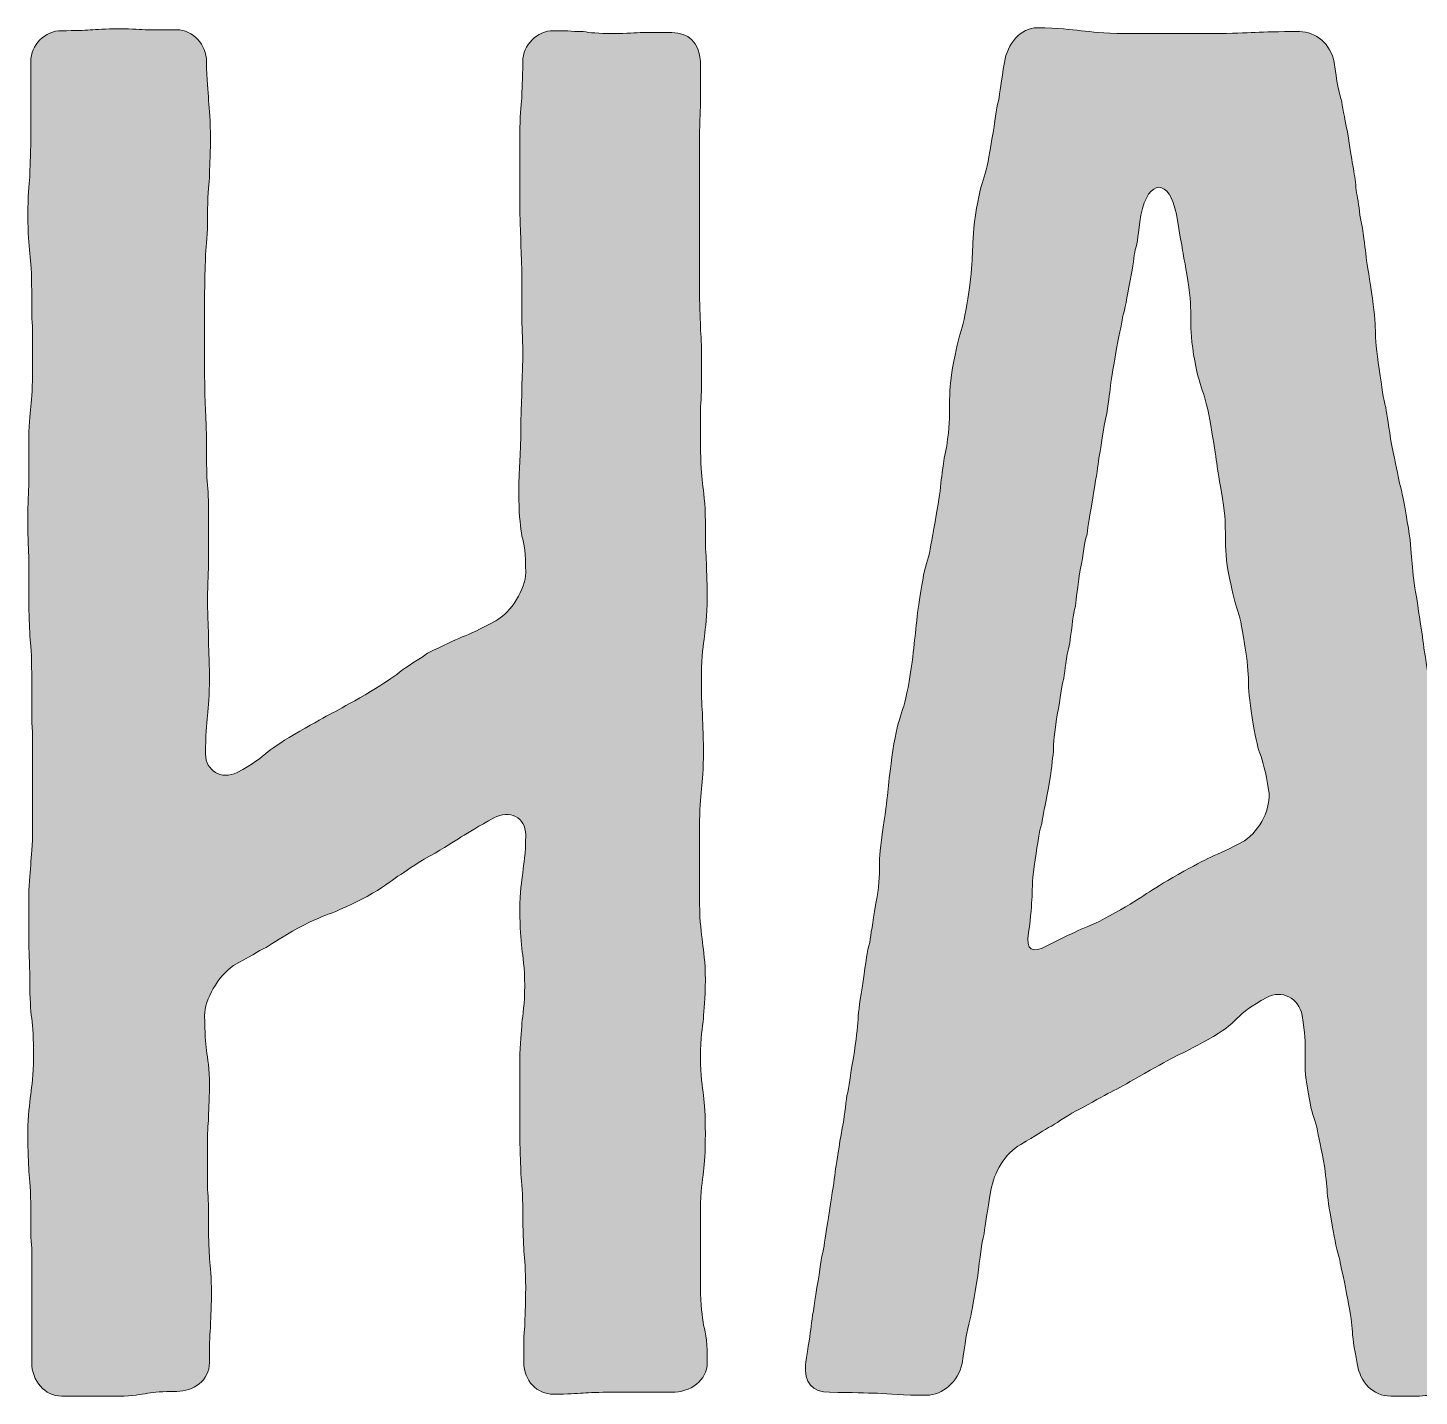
# Model space of a CAD drawing. Header units: inches. Extents: x 148 to 931, y -927 to -153.
# Drawn here: x 155.6 to 329.4, y -734 to -563.1 of the extents above; entities that cross this region are included whole.
import ezdxf

# ---------------------------------------------------------------- set-up
doc = ezdxf.new("R2010")
doc.units = ezdxf.units.IN
doc.header["$MEASUREMENT"] = 0
doc.layers.add('Layer 1', color=7, linetype='Continuous')

# ---------------------------------------------------------------- blocks, each defined once
blk = doc.blocks.new('block 3')
at = {"layer": 'Layer 1', "true_color": 0xffffff}
h = blk.add_hatch(color=7, dxfattribs=at)
h.dxf.hatch_style = 2
edge = h.paths.add_edge_path()
edge.add_spline(control_points=[(236.02, -733.49), (236.02, -733.49), (232.42, -733.49), (232.42, -733.49), (232.42, -733.49), (228.7, -733.49), (228.7, -733.49), (226.78, -733.49), (225.82, -733.49), (224.98, -733.61), (224.02, -733.61), (223.18, -733.73), (221.26, -733.73), (219.22, -733.73), (217.54, -732.05), (217.54, -729.77), (217.54, -727.49), (217.54, -726.29), (217.66, -725.21), (217.66, -724.13), (217.78, -722.81), (217.78, -720.41), (217.78, -718.13), (217.66, -716.93), (217.54, -715.85), (217.54, -714.77), (217.42, -713.45), (217.42, -710.93), (217.42, -708.65), (217.3, -707.33), (217.18, -706.25), (217.18, -705.17), (217.06, -703.85), (217.06, -701.57), (217.06, -701.57), (217.06, -696.76), (217.06, -696.76), (217.06, -696.76), (217.06, -692.08), (217.06, -692.08), (217.06, -689.81), (217.3, -688.48), (217.3, -687.4), (217.42, -686.32), (217.66, -685), (217.66, -682.72), (217.66, -680.32), (217.42, -679.12), (217.3, -678.04), (217.18, -676.72), (217.06, -675.64), (217.06, -673.24), (217.06, -670.96), (217.3, -669.64), (217.42, -668.56), (217.54, -667.48), (217.78, -666.28), (217.78, -663.88), (217.78, -661.6), (215.74, -660.76), (213.82, -661.72), (211.9, -662.8), (210.7, -663.52), (209.74, -664.12), (208.78, -664.72), (207.7, -665.44), (205.78, -666.52), (203.86, -667.6), (202.77, -668.44), (201.81, -669.04), (200.98, -669.64), (199.89, -670.48), (197.97, -671.56), (195.93, -672.64), (194.73, -673.12), (193.65, -673.6), (192.57, -673.96), (191.37, -674.44), (189.33, -675.52), (187.41, -676.6), (186.33, -677.32), (185.37, -677.92), (184.41, -678.4), (183.21, -679.12), (181.29, -680.2), (179.37, -681.52), (177.69, -684.4), (177.69, -686.44), (177.69, -688.72), (177.81, -689.81), (177.93, -690.77), (178.05, -691.84), (178.29, -692.92), (178.29, -695.21), (178.29, -697.24), (178.17, -698.45), (178.17, -699.53), (178.05, -700.49), (178.05, -701.57), (178.05, -703.85), (178.05, -703.85), (178.05, -708.17), (178.05, -708.17), (178.17, -709.25), (178.17, -710.45), (178.17, -712.49), (178.17, -714.77), (178.29, -715.85), (178.29, -716.81), (178.41, -717.89), (178.53, -719.09), (178.53, -721.13), (178.53, -723.41), (178.41, -724.49), (178.41, -725.45), (178.29, -726.53), (178.29, -727.73), (178.29, -729.77), (178.29, -732.05), (176.25, -733.37), (174.21, -733.37), (172.29, -733.37), (171.45, -733.49), (170.61, -733.61), (169.65, -733.73), (168.81, -733.97), (167.01, -733.97), (167.01, -733.97), (163.41, -733.97), (163.41, -733.97), (163.41, -733.97), (159.81, -733.97), (159.81, -733.97), (157.77, -733.97), (156.09, -732.05), (156.09, -729.77), (156.09, -729.77), (156.09, -725.09), (156.09, -725.09), (156.09, -725.09), (156.09, -720.29), (156.09, -720.29), (156.09, -720.29), (156.09, -715.49), (156.09, -715.49), (155.97, -714.41), (155.97, -713.09), (155.97, -710.69), (155.97, -708.29), (155.85, -706.97), (155.73, -705.89), (155.73, -704.81), (155.61, -703.49), (155.61, -701.09), (155.61, -698.68), (155.85, -697.61), (155.97, -696.28), (156.09, -695.21), (156.33, -694), (156.33, -691.6), (156.33, -689.2), (156.21, -687.88), (156.09, -686.8), (155.97, -685.72), (155.85, -684.4), (155.85, -682), (155.85, -679.6), (155.73, -678.28), (155.73, -677.2), (155.73, -677.2), (155.73, -672.4), (155.73, -672.4), (155.73, -670), (155.85, -668.92), (155.97, -667.6), (155.97, -666.52), (156.21, -665.32), (156.21, -662.92), (156.21, -662.92), (156.21, -658.12), (156.21, -658.12), (156.21, -658.12), (156.21, -653.32), (156.21, -653.32), (156.21, -650.92), (156.09, -649.6), (156.09, -648.52), (156.09, -648.52), (156.09, -643.72), (156.09, -643.72), (156.09, -641.31), (155.97, -640.11), (155.85, -639.04), (155.85, -637.71), (155.73, -636.64), (155.73, -634.23), (155.73, -634.23), (155.73, -629.43), (155.73, -629.43), (155.73, -628.35), (155.61, -627.03), (155.61, -624.63), (155.61, -622.23), (155.73, -621.15), (155.73, -619.83), (155.73, -619.83), (155.73, -615.15), (155.73, -615.15), (155.73, -612.75), (155.85, -611.43), (155.97, -610.35), (156.09, -609.27), (156.21, -607.95), (156.21, -605.55), (156.21, -605.55), (156.21, -600.75), (156.21, -600.75), (156.09, -599.67), (156.09, -598.35), (156.09, -595.95), (156.09, -593.55), (155.97, -592.35), (155.85, -591.27), (155.73, -589.95), (155.61, -588.87), (155.61, -586.46), (155.61, -584.06), (155.73, -582.74), (155.85, -581.66), (155.85, -580.58), (155.97, -579.26), (155.97, -576.86), (155.97, -576.86), (155.97, -572.06), (155.97, -572.06), (155.97, -572.06), (155.97, -567.26), (155.97, -567.26), (155.97, -565.22), (157.77, -563.42), (159.81, -563.42), (161.61, -563.42), (162.57, -563.42), (163.41, -563.3), (164.25, -563.3), (165.21, -563.18), (167.01, -563.18), (168.81, -563.18), (169.65, -563.3), (170.61, -563.3), (170.61, -563.3), (174.21, -563.3), (174.21, -563.3), (176.25, -563.3), (177.93, -565.22), (177.93, -567.26), (177.93, -569.66), (178.17, -570.86), (178.17, -572.18), (178.29, -573.26), (178.41, -574.59), (178.41, -576.98), (178.41, -579.39), (178.29, -580.47), (178.29, -581.78), (178.17, -582.87), (178.05, -584.19), (178.05, -586.58), (178.05, -588.99), (177.93, -590.07), (177.81, -591.38), (177.81, -592.47), (177.69, -593.79), (177.69, -596.19), (177.69, -596.19), (177.69, -600.99), (177.69, -600.99), (177.69, -600.99), (177.69, -605.79), (177.69, -605.79), (177.69, -608.19), (177.69, -609.27), (177.81, -610.59), (177.81, -611.67), (177.93, -612.99), (177.93, -615.39), (177.93, -617.79), (177.93, -618.87), (178.05, -620.19), (178.17, -621.27), (178.17, -622.59), (178.17, -624.99), (178.17, -624.99), (178.17, -629.79), (178.17, -629.79), (178.17, -630.87), (178.05, -632.2), (178.05, -634.59), (178.05, -637), (178.17, -638.08), (178.17, -639.39), (178.17, -640.48), (178.29, -641.8), (178.29, -644.19), (178.29, -646.6), (178.17, -647.68), (178.05, -648.99), (177.93, -650.08), (177.81, -651.4), (177.81, -653.8), (177.81, -655.84), (179.73, -657.04), (181.77, -656.08), (183.69, -655), (184.77, -654.28), (185.61, -653.44), (186.57, -652.84), (187.53, -652), (189.57, -650.92), (191.49, -649.84), (192.69, -649.12), (193.65, -648.64), (194.61, -648.16), (195.82, -647.44), (197.74, -646.36), (199.66, -645.28), (200.74, -644.44), (201.7, -643.84), (202.54, -643), (203.62, -642.52), (205.54, -641.19), (207.58, -640.11), (208.78, -639.63), (209.86, -639.15), (210.82, -638.79), (212.02, -638.19), (214.06, -637.12), (215.98, -636.04), (217.78, -633.16), (217.78, -631.11), (217.78, -628.71), (217.66, -627.51), (217.3, -626.55), (217.18, -625.47), (216.94, -624.27), (216.94, -621.99), (216.94, -619.59), (216.94, -618.39), (217.06, -617.43), (217.06, -616.35), (217.18, -615.15), (217.18, -612.87), (217.18, -610.47), (217.3, -609.39), (217.3, -608.31), (217.3, -607.23), (217.42, -606.03), (217.42, -603.75), (217.42, -601.47), (217.3, -600.27), (217.3, -599.19), (217.3, -599.19), (217.3, -594.63), (217.3, -594.63), (217.3, -592.35), (217.18, -591.15), (217.18, -590.07), (217.18, -588.99), (217.06, -587.79), (217.06, -585.5), (217.06, -585.5), (217.06, -580.95), (217.06, -580.95), (217.06, -580.95), (217.06, -576.38), (217.06, -576.38), (217.06, -574.1), (217.18, -572.9), (217.3, -571.82), (217.3, -570.86), (217.42, -569.66), (217.42, -567.26), (217.42, -565.22), (219.22, -563.42), (221.26, -563.42), (223.18, -563.42), (224.02, -563.54), (224.98, -563.54), (225.82, -563.66), (226.78, -563.78), (228.7, -563.78), (230.5, -563.78), (231.46, -563.66), (232.42, -563.66), (232.42, -563.66), (236.02, -563.66), (236.02, -563.66), (238.18, -563.66), (239.38, -564.86), (239.62, -567.26), (239.62, -567.26), (239.62, -572.06), (239.62, -572.06), (239.62, -573.14), (239.5, -574.46), (239.5, -576.86), (239.5, -576.86), (239.5, -581.66), (239.5, -581.66), (239.5, -581.66), (239.5, -586.46), (239.5, -586.46), (239.5, -586.46), (239.5, -591.27), (239.5, -591.27), (239.5, -591.27), (239.5, -596.07), (239.5, -596.07), (239.5, -598.47), (239.62, -599.55), (239.62, -600.87), (239.74, -601.95), (239.74, -603.15), (239.74, -605.55), (239.74, -607.95), (239.74, -609.27), (239.62, -610.35), (239.62, -610.35), (239.62, -615.15), (239.62, -615.15), (239.62, -617.55), (239.74, -618.87), (239.86, -619.95), (239.98, -621.03), (240.22, -622.35), (240.22, -624.75), (240.22, -627.15), (240.22, -628.35), (240.34, -629.43), (240.34, -630.75), (240.46, -631.83), (240.46, -634.23), (240.46, -636.64), (240.22, -637.96), (240.1, -639.04), (239.98, -640.11), (239.74, -641.44), (239.74, -643.84), (239.74, -646.24), (239.74, -647.56), (239.86, -648.64), (239.86, -649.72), (239.98, -651.04), (239.98, -653.44), (239.98, -655.72), (239.86, -657.04), (239.74, -658.12), (239.62, -659.44), (239.5, -660.52), (239.5, -662.92), (239.5, -662.92), (239.5, -667.72), (239.5, -667.72), (239.5, -667.72), (239.5, -672.52), (239.5, -672.52), (239.5, -674.92), (239.74, -676), (239.86, -677.32), (239.98, -678.4), (240.22, -679.6), (240.22, -682), (240.22, -684.4), (239.98, -685.72), (239.98, -686.8), (239.86, -687.88), (239.62, -689.2), (239.62, -691.6), (239.62, -694), (239.86, -695.32), (239.98, -696.4), (240.1, -697.49), (240.22, -698.8), (240.22, -701.2), (240.22, -703.61), (240.1, -704.81), (239.98, -705.89), (239.86, -707.21), (239.62, -708.29), (239.62, -710.69), (239.62, -710.69), (239.62, -715.49), (239.62, -715.49), (239.62, -715.49), (239.62, -720.29), (239.62, -720.29), (239.62, -722.69), (239.86, -724.01), (239.98, -725.09), (240.34, -726.17), (240.46, -727.49), (240.46, -729.77), (240.46, -732.05), (238.3, -733.49), (236.02, -733.49)], knot_values=[0, 0, 0, 0, 1, 1, 1, 2, 2, 2, 3, 3, 3, 4, 4, 4, 5, 5, 5, 6, 6, 6, 7, 7, 7, 8, 8, 8, 9, 9, 9, 10, 10, 10, 11, 11, 11, 12, 12, 12, 13, 13, 13, 14, 14, 14, 15, 15, 15, 16, 16, 16, 17, 17, 17, 18, 18, 18, 19, 19, 19, 20, 20, 20, 21, 21, 21, 22, 22, 22, 23, 23, 23, 24, 24, 24, 25, 25, 25, 26, 26, 26, 27, 27, 27, 28, 28, 28, 29, 29, 29, 30, 30, 30, 31, 31, 31, 32, 32, 32, 33, 33, 33, 34, 34, 34, 35, 35, 35, 36, 36, 36, 37, 37, 37, 38, 38, 38, 39, 39, 39, 40, 40, 40, 41, 41, 41, 42, 42, 42, 43, 43, 43, 44, 44, 44, 45, 45, 45, 46, 46, 46, 47, 47, 47, 48, 48, 48, 49, 49, 49, 50, 50, 50, 51, 51, 51, 52, 52, 52, 53, 53, 53, 54, 54, 54, 55, 55, 55, 56, 56, 56, 57, 57, 57, 58, 58, 58, 59, 59, 59, 60, 60, 60, 61, 61, 61, 62, 62, 62, 63, 63, 63, 64, 64, 64, 65, 65, 65, 66, 66, 66, 67, 67, 67, 68, 68, 68, 69, 69, 69, 70, 70, 70, 71, 71, 71, 72, 72, 72, 73, 73, 73, 74, 74, 74, 75, 75, 75, 76, 76, 76, 77, 77, 77, 78, 78, 78, 79, 79, 79, 80, 80, 80, 81, 81, 81, 82, 82, 82, 83, 83, 83, 84, 84, 84, 85, 85, 85, 86, 86, 86, 87, 87, 87, 88, 88, 88, 89, 89, 89, 90, 90, 90, 91, 91, 91, 92, 92, 92, 93, 93, 93, 94, 94, 94, 95, 95, 95, 96, 96, 96, 97, 97, 97, 98, 98, 98, 99, 99, 99, 100, 100, 100, 101, 101, 101, 102, 102, 102, 103, 103, 103, 104, 104, 104, 105, 105, 105, 106, 106, 106, 107, 107, 107, 108, 108, 108, 109, 109, 109, 110, 110, 110, 111, 111, 111, 112, 112, 112, 113, 113, 113, 114, 114, 114, 115, 115, 115, 116, 116, 116, 117, 117, 117, 118, 118, 118, 119, 119, 119, 120, 120, 120, 121, 121, 121, 122, 122, 122, 123, 123, 123, 124, 124, 124, 125, 125, 125, 126, 126, 126, 127, 127, 127, 128, 128, 128, 129, 129, 129, 130, 130, 130, 131, 131, 131, 132, 132, 132, 133, 133, 133, 134, 134, 134, 135, 135, 135, 136, 136, 136, 137, 137, 137, 138, 138, 138, 139, 139, 139, 140, 140, 140, 141, 141, 141, 142, 142, 142, 143, 143, 143, 144, 144, 144, 145, 145, 145, 146, 146, 146, 147, 147, 147, 148, 148, 148, 149, 149, 149, 150, 150, 150, 151, 151, 151, 152, 152, 152, 153, 153, 153, 154, 154, 154, 155, 155, 155, 156, 156, 156, 157, 157, 157, 158, 158, 158, 159, 159, 159, 160, 160, 160, 161, 161, 161, 162, 162, 162, 163, 163, 163, 164, 164, 164, 165, 165, 165, 166, 166, 166, 167, 167, 167, 168, 168, 168, 168], degree=3, periodic=1)
h = blk.add_hatch(color=7, dxfattribs=at)
h.dxf.hatch_style = 2
edge = h.paths.add_edge_path()
edge.add_spline(control_points=[(256.43, -706.01), (256.56, -704.93), (256.8, -703.61), (257.16, -701.33), (257.64, -698.92), (257.76, -697.72), (257.87, -696.4), (258.24, -695.32), (258.24, -694), (258.72, -691.73), (259.08, -689.32), (259.2, -688), (259.31, -686.92), (259.31, -685.84), (259.56, -684.52), (259.92, -682.12), (260.27, -679.72), (260.4, -678.4), (260.76, -677.32), (260.88, -676.24), (261.12, -674.92), (261.48, -672.64), (261.96, -670.24), (261.96, -669.04), (261.96, -667.72), (261.96, -666.64), (262.08, -665.32), (262.44, -662.92), (262.8, -660.52), (262.92, -659.2), (263.04, -658.12), (263.16, -657.04), (263.28, -655.72), (263.64, -653.32), (264, -650.92), (264.36, -649.72), (264.72, -648.64), (265.08, -647.56), (265.44, -646.24), (265.8, -643.84), (266.16, -641.56), (266.28, -640.35), (266.4, -639.04), (266.52, -637.96), (266.64, -636.64), (267, -634.23), (267.36, -631.95), (267.6, -630.63), (267.96, -629.55), (268.32, -628.47), (268.44, -627.15), (268.92, -624.75), (269.28, -622.47), (269.52, -621.27), (269.64, -619.95), (269.76, -618.87), (269.88, -617.55), (270.36, -615.27), (270.72, -612.87), (270.72, -611.67), (270.72, -610.35), (270.72, -609.27), (270.72, -607.95), (271.08, -605.55), (271.56, -603.15), (271.8, -601.95), (272.16, -600.87), (272.52, -599.79), (272.76, -598.47), (273.12, -596.07), (273.48, -593.67), (273.48, -592.35), (273.6, -591.27), (273.6, -590.19), (273.6, -588.75), (273.96, -586.46), (274.32, -584.06), (274.68, -582.74), (275.04, -581.66), (275.4, -580.58), (275.64, -579.26), (276, -576.98), (276.48, -574.59), (276.48, -573.26), (276.84, -572.18), (276.96, -571.1), (277.2, -569.78), (277.56, -567.38), (277.92, -565.1), (279.6, -563.06), (281.64, -563.06), (284.4, -563.06), (285.84, -563.3), (287.16, -563.42), (288.48, -563.54), (289.8, -563.78), (292.56, -563.78), (292.56, -563.78), (297.96, -563.78), (297.96, -563.78), (297.96, -563.78), (303.48, -563.78), (303.48, -563.78), (306.24, -563.78), (307.56, -563.66), (308.88, -563.66), (310.2, -563.54), (311.64, -563.54), (314.41, -563.54), (316.44, -563.54), (318.36, -565.1), (318.73, -567.38), (319.09, -569.78), (319.33, -571.22), (319.69, -572.3), (319.81, -573.38), (320.17, -574.59), (320.53, -576.86), (321.01, -580.22), (321.37, -581.43), (321.49, -583.35), (321.61, -584.19), (321.85, -585.15), (321.97, -586.46), (322.45, -588.87), (322.57, -590.19), (322.69, -591.27), (322.81, -592.35), (323.05, -593.67), (323.41, -596.07), (323.77, -598.35), (323.89, -599.79), (323.89, -600.87), (323.89, -601.95), (324.01, -603.39), (324.37, -605.67), (324.73, -608.07), (324.85, -609.39), (325.21, -610.47), (325.33, -611.55), (325.57, -612.87), (325.93, -615.27), (326.41, -617.55), (326.77, -618.87), (326.89, -619.95), (327.25, -621.03), (327.49, -622.35), (327.85, -624.75), (328.33, -627.03), (328.33, -628.47), (328.45, -629.55), (328.57, -630.63), (328.57, -631.95), (329.05, -634.35), (329.41, -636.75), (329.65, -638.08), (329.77, -639.15), (329.89, -640.23), (330.13, -641.56), (330.49, -643.96), (330.85, -646.24), (331.09, -647.56), (331.21, -648.64), (331.33, -649.72), (331.57, -651.16), (331.93, -653.44), (332.29, -655.84), (332.41, -657.16), (332.77, -658.24), (332.89, -659.32), (333.25, -660.64), (333.61, -663.04), (333.97, -665.32), (334.21, -666.52), (334.33, -667.84), (334.45, -668.92), (334.57, -670.24), (335.05, -672.52), (335.41, -674.92), (335.53, -676.24), (335.65, -677.32), (335.77, -678.64), (335.89, -679.84), (336.25, -682.12), (336.61, -684.52), (336.85, -685.84), (337.21, -686.92), (337.57, -688), (337.81, -689.32), (338.17, -691.6), (338.53, -694), (338.65, -695.32), (338.65, -696.4), (338.77, -697.72), (338.89, -698.92), (339.25, -701.33), (339.61, -703.61), (339.73, -704.81), (339.73, -706.13), (339.85, -707.21), (339.97, -708.53), (340.33, -710.93), (340.69, -713.21), (340.93, -714.53), (341.05, -715.61), (341.17, -716.69), (341.41, -718.13), (341.77, -720.41), (342.13, -722.81), (342.49, -724.13), (342.61, -725.21), (342.73, -726.29), (343.09, -727.61), (343.45, -730.01), (343.81, -732.29), (342.61, -733.97), (340.33, -733.97), (338.53, -733.97), (337.57, -733.85), (336.73, -733.85), (336.73, -733.85), (333.01, -733.85), (333.01, -733.85), (331.21, -733.85), (330.37, -733.85), (329.41, -733.97), (329.41, -733.97), (325.81, -733.97), (325.81, -733.97), (323.53, -733.97), (321.97, -732.17), (321.61, -729.89), (321.25, -727.85), (321.01, -726.53), (321.01, -725.57), (320.89, -724.49), (320.77, -723.41), (320.29, -721.13), (319.93, -719.09), (319.57, -717.89), (319.45, -716.93), (319.09, -715.85), (318.84, -714.65), (318.49, -712.61), (318.13, -710.33), (317.88, -709.25), (317.88, -708.17), (317.77, -707.21), (317.65, -705.89), (317.29, -703.85), (316.81, -701.8), (316.69, -700.61), (316.33, -699.53), (315.96, -698.57), (315.73, -697.49), (315.37, -695.21), (315, -693.16), (315.13, -691.96), (315.13, -690.88), (315.13, -689.81), (315.13, -688.72), (314.77, -686.44), (314.29, -684.16), (312.24, -683.2), (310.32, -684.16), (308.4, -685.24), (307.44, -685.96), (306.6, -686.8), (305.76, -687.64), (304.92, -688.36), (303, -689.44), (301.08, -690.52), (300, -691), (299.04, -691.48), (298.08, -691.96), (297, -692.56), (295.08, -693.65), (293.16, -694.73), (292.2, -695.32), (291.24, -695.8), (290.28, -696.28), (289.2, -696.88), (287.28, -697.96), (285.36, -698.92), (284.4, -699.65), (283.44, -700.24), (282.48, -700.72), (281.52, -701.45), (279.6, -702.53), (277.68, -703.61), (276.24, -706.01), (275.88, -708.29), (275.4, -711.05), (275.16, -712.37), (275.04, -713.69), (274.68, -715.01), (274.56, -716.45), (274.2, -719.21), (273.72, -721.73), (273.6, -723.17), (273.24, -724.49), (272.88, -725.81), (272.64, -727.37), (272.28, -729.89), (271.8, -732.17), (269.88, -733.85), (267.84, -733.85), (264.84, -733.85), (263.16, -733.73), (261.72, -733.61), (260.27, -733.61), (258.72, -733.49), (255.72, -733.49), (253.55, -733.49), (252.59, -732.29), (252.71, -730.01), (253.07, -727.61), (253.32, -726.29), (253.43, -725.21), (253.55, -724.13), (253.8, -722.81), (254.15, -720.41), (254.63, -718.01), (254.63, -716.69), (254.99, -715.61), (255.11, -714.53), (255.35, -713.21), (255.72, -710.81), (256.07, -708.41), (256.32, -707.09), (256.43, -706.01)], knot_values=[0, 0, 0, 0, 1, 1, 1, 2, 2, 2, 3, 3, 3, 4, 4, 4, 5, 5, 5, 6, 6, 6, 7, 7, 7, 8, 8, 8, 9, 9, 9, 10, 10, 10, 11, 11, 11, 12, 12, 12, 13, 13, 13, 14, 14, 14, 15, 15, 15, 16, 16, 16, 17, 17, 17, 18, 18, 18, 19, 19, 19, 20, 20, 20, 21, 21, 21, 22, 22, 22, 23, 23, 23, 24, 24, 24, 25, 25, 25, 26, 26, 26, 27, 27, 27, 28, 28, 28, 29, 29, 29, 30, 30, 30, 31, 31, 31, 32, 32, 32, 33, 33, 33, 34, 34, 34, 35, 35, 35, 36, 36, 36, 37, 37, 37, 38, 38, 38, 39, 39, 39, 40, 40, 40, 41, 41, 41, 42, 42, 42, 43, 43, 43, 44, 44, 44, 45, 45, 45, 46, 46, 46, 47, 47, 47, 48, 48, 48, 49, 49, 49, 50, 50, 50, 51, 51, 51, 52, 52, 52, 53, 53, 53, 54, 54, 54, 55, 55, 55, 56, 56, 56, 57, 57, 57, 58, 58, 58, 59, 59, 59, 60, 60, 60, 61, 61, 61, 62, 62, 62, 63, 63, 63, 64, 64, 64, 65, 65, 65, 66, 66, 66, 67, 67, 67, 68, 68, 68, 69, 69, 69, 70, 70, 70, 71, 71, 71, 72, 72, 72, 73, 73, 73, 74, 74, 74, 75, 75, 75, 76, 76, 76, 77, 77, 77, 78, 78, 78, 79, 79, 79, 80, 80, 80, 81, 81, 81, 82, 82, 82, 83, 83, 83, 84, 84, 84, 85, 85, 85, 86, 86, 86, 87, 87, 87, 88, 88, 88, 89, 89, 89, 90, 90, 90, 91, 91, 91, 92, 92, 92, 93, 93, 93, 94, 94, 94, 95, 95, 95, 96, 96, 96, 97, 97, 97, 98, 98, 98, 99, 99, 99, 100, 100, 100, 101, 101, 101, 102, 102, 102, 103, 103, 103, 104, 104, 104, 105, 105, 105, 106, 106, 106, 107, 107, 107, 108, 108, 108, 109, 109, 109, 110, 110, 110, 110], degree=3, periodic=1)
edge = h.paths.add_edge_path()
edge.add_spline(control_points=[(282.96, -677.68), (285, -676.6), (286.2, -676.12), (287.16, -675.64), (288.24, -675.28), (289.44, -674.68), (291.36, -673.6), (293.4, -672.52), (294.36, -671.8), (295.32, -671.2), (296.28, -670.6), (297.36, -669.88), (299.28, -668.8), (301.2, -667.72), (302.4, -667.12), (303.36, -666.64), (304.44, -666.16), (305.52, -665.68), (307.56, -664.6), (309.48, -663.28), (310.93, -660.52), (310.56, -658.24), (310.2, -655.96), (309.84, -654.76), (309.48, -653.68), (309.12, -652.72), (308.88, -651.52), (308.52, -649.24), (308.16, -646.96), (308.04, -645.64), (308.04, -644.68), (308.04, -643.59), (307.92, -642.27), (307.56, -640), (307.2, -637.71), (306.96, -636.51), (306.6, -635.55), (306.24, -634.47), (306, -633.27), (305.52, -630.99), (305.16, -628.95), (305.16, -627.51), (305.16, -626.43), (305.16, -625.35), (305.16, -624.15), (304.8, -621.87), (304.44, -619.59), (304.2, -618.39), (304.08, -617.43), (303.96, -616.35), (303.72, -615.03), (303.36, -612.75), (303, -610.71), (302.64, -609.39), (302.28, -608.31), (301.92, -607.23), (301.56, -606.15), (301.2, -603.87), (300.84, -601.59), (300.84, -600.27), (300.84, -599.31), (300.84, -598.23), (300.84, -596.91), (300.48, -594.63), (300.12, -592.35), (299.88, -591.38), (299.76, -590.55), (299.64, -589.59), (299.4, -588.63), (299.04, -586.35), (298.2, -581.91), (295.56, -581.78), (294.6, -586.46), (294.24, -588.87), (294.24, -589.83), (293.88, -590.79), (293.76, -591.63), (293.64, -592.71), (293.28, -594.63), (292.8, -596.91), (292.68, -598.11), (292.32, -599.19), (292.2, -600.27), (291.84, -601.59), (291.48, -603.63), (291.12, -605.91), (290.88, -607.11), (290.76, -608.19), (290.64, -609.27), (290.52, -610.47), (290.04, -612.75), (289.68, -615.03), (289.44, -616.23), (289.32, -617.19), (289.2, -618.27), (288.96, -619.47), (288.6, -621.75), (288.24, -624.03), (288, -625.23), (287.88, -626.31), (287.52, -627.27), (287.52, -628.71), (287.04, -630.75), (286.68, -633.03), (286.56, -634.23), (286.44, -635.31), (286.08, -636.39), (286.08, -637.6), (285.72, -639.88), (285.24, -641.92), (285.12, -643.23), (285, -644.32), (284.64, -645.4), (284.64, -646.6), (284.16, -648.88), (283.8, -651.16), (283.68, -652.36), (283.68, -653.44), (283.56, -654.52), (283.44, -655.72), (283.08, -658), (282.6, -660.28), (282.36, -661.48), (282.24, -662.44), (281.88, -663.52), (281.76, -664.72), (281.4, -667), (281.04, -669.28), (281.04, -670.48), (281.04, -671.56), (280.92, -672.64), (280.92, -673.84), (280.56, -676.12), (280.2, -678.28), (281.04, -678.76), (282.96, -677.68)], knot_values=[0, 0, 0, 0, 1, 1, 1, 2, 2, 2, 3, 3, 3, 4, 4, 4, 5, 5, 5, 6, 6, 6, 7, 7, 7, 8, 8, 8, 9, 9, 9, 10, 10, 10, 11, 11, 11, 12, 12, 12, 13, 13, 13, 14, 14, 14, 15, 15, 15, 16, 16, 16, 17, 17, 17, 18, 18, 18, 19, 19, 19, 20, 20, 20, 21, 21, 21, 22, 22, 22, 23, 23, 23, 24, 24, 24, 25, 25, 25, 26, 26, 26, 27, 27, 27, 28, 28, 28, 29, 29, 29, 30, 30, 30, 31, 31, 31, 32, 32, 32, 33, 33, 33, 34, 34, 34, 35, 35, 35, 36, 36, 36, 37, 37, 37, 38, 38, 38, 39, 39, 39, 40, 40, 40, 41, 41, 41, 42, 42, 42, 43, 43, 43, 44, 44, 44, 45, 45, 45, 45], degree=3, periodic=1)
at = {"layer": 'Layer 1', "lineweight": 0}
for points, knots in [([(236.02, -733.49), (236.02, -733.49), (232.42, -733.49), (232.42, -733.49), (232.42, -733.49), (228.7, -733.49), (228.7, -733.49), (226.78, -733.49), (225.82, -733.49), (224.98, -733.61), (224.02, -733.61), (223.18, -733.73), (221.26, -733.73), (219.22, -733.73), (217.54, -732.05), (217.54, -729.77), (217.54, -727.49), (217.54, -726.29), (217.66, -725.21), (217.66, -724.13), (217.78, -722.81), (217.78, -720.41), (217.78, -718.13), (217.66, -716.93), (217.54, -715.85), (217.54, -714.77), (217.42, -713.45), (217.42, -710.93), (217.42, -708.65), (217.3, -707.33), (217.18, -706.25), (217.18, -705.17), (217.06, -703.85), (217.06, -701.57), (217.06, -701.57), (217.06, -696.76), (217.06, -696.76), (217.06, -696.76), (217.06, -692.08), (217.06, -692.08), (217.06, -689.81), (217.3, -688.48), (217.3, -687.4), (217.42, -686.32), (217.66, -685), (217.66, -682.72), (217.66, -680.32), (217.42, -679.12), (217.3, -678.04), (217.18, -676.72), (217.06, -675.64), (217.06, -673.24), (217.06, -670.96), (217.3, -669.64), (217.42, -668.56), (217.54, -667.48), (217.78, -666.28), (217.78, -663.88), (217.78, -661.6), (215.74, -660.76), (213.82, -661.72), (211.9, -662.8), (210.7, -663.52), (209.74, -664.12), (208.78, -664.72), (207.7, -665.44), (205.78, -666.52), (203.86, -667.6), (202.77, -668.44), (201.81, -669.04), (200.98, -669.64), (199.89, -670.48), (197.97, -671.56), (195.93, -672.64), (194.73, -673.12), (193.65, -673.6), (192.57, -673.96), (191.37, -674.44), (189.33, -675.52), (187.41, -676.6), (186.33, -677.32), (185.37, -677.92), (184.41, -678.4), (183.21, -679.12), (181.29, -680.2), (179.37, -681.52), (177.69, -684.4), (177.69, -686.44), (177.69, -688.72), (177.81, -689.81), (177.93, -690.77), (178.05, -691.84), (178.29, -692.92), (178.29, -695.21), (178.29, -697.24), (178.17, -698.45), (178.17, -699.53), (178.05, -700.49), (178.05, -701.57), (178.05, -703.85), (178.05, -703.85), (178.05, -708.17), (178.05, -708.17), (178.17, -709.25), (178.17, -710.45), (178.17, -712.49), (178.17, -714.77), (178.29, -715.85), (178.29, -716.81), (178.41, -717.89), (178.53, -719.09), (178.53, -721.13), (178.53, -723.41), (178.41, -724.49), (178.41, -725.45), (178.29, -726.53), (178.29, -727.73), (178.29, -729.77), (178.29, -732.05), (176.25, -733.37), (174.21, -733.37), (172.29, -733.37), (171.45, -733.49), (170.61, -733.61), (169.65, -733.73), (168.81, -733.97), (167.01, -733.97), (167.01, -733.97), (163.41, -733.97), (163.41, -733.97), (163.41, -733.97), (159.81, -733.97), (159.81, -733.97), (157.77, -733.97), (156.09, -732.05), (156.09, -729.77), (156.09, -729.77), (156.09, -725.09), (156.09, -725.09), (156.09, -725.09), (156.09, -720.29), (156.09, -720.29), (156.09, -720.29), (156.09, -715.49), (156.09, -715.49), (155.97, -714.41), (155.97, -713.09), (155.97, -710.69), (155.97, -708.29), (155.85, -706.97), (155.73, -705.89), (155.73, -704.81), (155.61, -703.49), (155.61, -701.09), (155.61, -698.68), (155.85, -697.61), (155.97, -696.28), (156.09, -695.21), (156.33, -694), (156.33, -691.6), (156.33, -689.2), (156.21, -687.88), (156.09, -686.8), (155.97, -685.72), (155.85, -684.4), (155.85, -682), (155.85, -679.6), (155.73, -678.28), (155.73, -677.2), (155.73, -677.2), (155.73, -672.4), (155.73, -672.4), (155.73, -670), (155.85, -668.92), (155.97, -667.6), (155.97, -666.52), (156.21, -665.32), (156.21, -662.92), (156.21, -662.92), (156.21, -658.12), (156.21, -658.12), (156.21, -658.12), (156.21, -653.32), (156.21, -653.32), (156.21, -650.92), (156.09, -649.6), (156.09, -648.52), (156.09, -648.52), (156.09, -643.72), (156.09, -643.72), (156.09, -641.31), (155.97, -640.11), (155.85, -639.04), (155.85, -637.71), (155.73, -636.64), (155.73, -634.23), (155.73, -634.23), (155.73, -629.43), (155.73, -629.43), (155.73, -628.35), (155.61, -627.03), (155.61, -624.63), (155.61, -622.23), (155.73, -621.15), (155.73, -619.83), (155.73, -619.83), (155.73, -615.15), (155.73, -615.15), (155.73, -612.75), (155.85, -611.43), (155.97, -610.35), (156.09, -609.27), (156.21, -607.95), (156.21, -605.55), (156.21, -605.55), (156.21, -600.75), (156.21, -600.75), (156.09, -599.67), (156.09, -598.35), (156.09, -595.95), (156.09, -593.55), (155.97, -592.35), (155.85, -591.27), (155.73, -589.95), (155.61, -588.87), (155.61, -586.46), (155.61, -584.06), (155.73, -582.74), (155.85, -581.66), (155.85, -580.58), (155.97, -579.26), (155.97, -576.86), (155.97, -576.86), (155.97, -572.06), (155.97, -572.06), (155.97, -572.06), (155.97, -567.26), (155.97, -567.26), (155.97, -565.22), (157.77, -563.42), (159.81, -563.42), (161.61, -563.42), (162.57, -563.42), (163.41, -563.3), (164.25, -563.3), (165.21, -563.18), (167.01, -563.18), (168.81, -563.18), (169.65, -563.3), (170.61, -563.3), (170.61, -563.3), (174.21, -563.3), (174.21, -563.3), (176.25, -563.3), (177.93, -565.22), (177.93, -567.26), (177.93, -569.66), (178.17, -570.86), (178.17, -572.18), (178.29, -573.26), (178.41, -574.59), (178.41, -576.98), (178.41, -579.39), (178.29, -580.47), (178.29, -581.78), (178.17, -582.87), (178.05, -584.19), (178.05, -586.58), (178.05, -588.99), (177.93, -590.07), (177.81, -591.38), (177.81, -592.47), (177.69, -593.79), (177.69, -596.19), (177.69, -596.19), (177.69, -600.99), (177.69, -600.99), (177.69, -600.99), (177.69, -605.79), (177.69, -605.79), (177.69, -608.19), (177.69, -609.27), (177.81, -610.59), (177.81, -611.67), (177.93, -612.99), (177.93, -615.39), (177.93, -617.79), (177.93, -618.87), (178.05, -620.19), (178.17, -621.27), (178.17, -622.59), (178.17, -624.99), (178.17, -624.99), (178.17, -629.79), (178.17, -629.79), (178.17, -630.87), (178.05, -632.2), (178.05, -634.59), (178.05, -637), (178.17, -638.08), (178.17, -639.39), (178.17, -640.48), (178.29, -641.8), (178.29, -644.19), (178.29, -646.6), (178.17, -647.68), (178.05, -648.99), (177.93, -650.08), (177.81, -651.4), (177.81, -653.8), (177.81, -655.84), (179.73, -657.04), (181.77, -656.08), (183.69, -655), (184.77, -654.28), (185.61, -653.44), (186.57, -652.84), (187.53, -652), (189.57, -650.92), (191.49, -649.84), (192.69, -649.12), (193.65, -648.64), (194.61, -648.16), (195.82, -647.44), (197.74, -646.36), (199.66, -645.28), (200.74, -644.44), (201.7, -643.84), (202.54, -643), (203.62, -642.52), (205.54, -641.19), (207.58, -640.11), (208.78, -639.63), (209.86, -639.15), (210.82, -638.79), (212.02, -638.19), (214.06, -637.12), (215.98, -636.04), (217.78, -633.16), (217.78, -631.11), (217.78, -628.71), (217.66, -627.51), (217.3, -626.55), (217.18, -625.47), (216.94, -624.27), (216.94, -621.99), (216.94, -619.59), (216.94, -618.39), (217.06, -617.43), (217.06, -616.35), (217.18, -615.15), (217.18, -612.87), (217.18, -610.47), (217.3, -609.39), (217.3, -608.31), (217.3, -607.23), (217.42, -606.03), (217.42, -603.75), (217.42, -601.47), (217.3, -600.27), (217.3, -599.19), (217.3, -599.19), (217.3, -594.63), (217.3, -594.63), (217.3, -592.35), (217.18, -591.15), (217.18, -590.07), (217.18, -588.99), (217.06, -587.79), (217.06, -585.5), (217.06, -585.5), (217.06, -580.95), (217.06, -580.95), (217.06, -580.95), (217.06, -576.38), (217.06, -576.38), (217.06, -574.1), (217.18, -572.9), (217.3, -571.82), (217.3, -570.86), (217.42, -569.66), (217.42, -567.26), (217.42, -565.22), (219.22, -563.42), (221.26, -563.42), (223.18, -563.42), (224.02, -563.54), (224.98, -563.54), (225.82, -563.66), (226.78, -563.78), (228.7, -563.78), (230.5, -563.78), (231.46, -563.66), (232.42, -563.66), (232.42, -563.66), (236.02, -563.66), (236.02, -563.66), (238.18, -563.66), (239.38, -564.86), (239.62, -567.26), (239.62, -567.26), (239.62, -572.06), (239.62, -572.06), (239.62, -573.14), (239.5, -574.46), (239.5, -576.86), (239.5, -576.86), (239.5, -581.66), (239.5, -581.66), (239.5, -581.66), (239.5, -586.46), (239.5, -586.46), (239.5, -586.46), (239.5, -591.27), (239.5, -591.27), (239.5, -591.27), (239.5, -596.07), (239.5, -596.07), (239.5, -598.47), (239.62, -599.55), (239.62, -600.87), (239.74, -601.95), (239.74, -603.15), (239.74, -605.55), (239.74, -607.95), (239.74, -609.27), (239.62, -610.35), (239.62, -610.35), (239.62, -615.15), (239.62, -615.15), (239.62, -617.55), (239.74, -618.87), (239.86, -619.95), (239.98, -621.03), (240.22, -622.35), (240.22, -624.75), (240.22, -627.15), (240.22, -628.35), (240.34, -629.43), (240.34, -630.75), (240.46, -631.83), (240.46, -634.23), (240.46, -636.64), (240.22, -637.96), (240.1, -639.04), (239.98, -640.11), (239.74, -641.44), (239.74, -643.84), (239.74, -646.24), (239.74, -647.56), (239.86, -648.64), (239.86, -649.72), (239.98, -651.04), (239.98, -653.44), (239.98, -655.72), (239.86, -657.04), (239.74, -658.12), (239.62, -659.44), (239.5, -660.52), (239.5, -662.92), (239.5, -662.92), (239.5, -667.72), (239.5, -667.72), (239.5, -667.72), (239.5, -672.52), (239.5, -672.52), (239.5, -674.92), (239.74, -676), (239.86, -677.32), (239.98, -678.4), (240.22, -679.6), (240.22, -682), (240.22, -684.4), (239.98, -685.72), (239.98, -686.8), (239.86, -687.88), (239.62, -689.2), (239.62, -691.6), (239.62, -694), (239.86, -695.32), (239.98, -696.4), (240.1, -697.49), (240.22, -698.8), (240.22, -701.2), (240.22, -703.61), (240.1, -704.81), (239.98, -705.89), (239.86, -707.21), (239.62, -708.29), (239.62, -710.69), (239.62, -710.69), (239.62, -715.49), (239.62, -715.49), (239.62, -715.49), (239.62, -720.29), (239.62, -720.29), (239.62, -722.69), (239.86, -724.01), (239.98, -725.09), (240.34, -726.17), (240.46, -727.49), (240.46, -729.77), (240.46, -732.05), (238.3, -733.49), (236.02, -733.49)], [0, 0, 0, 0, 1, 1, 1, 2, 2, 2, 3, 3, 3, 4, 4, 4, 5, 5, 5, 6, 6, 6, 7, 7, 7, 8, 8, 8, 9, 9, 9, 10, 10, 10, 11, 11, 11, 12, 12, 12, 13, 13, 13, 14, 14, 14, 15, 15, 15, 16, 16, 16, 17, 17, 17, 18, 18, 18, 19, 19, 19, 20, 20, 20, 21, 21, 21, 22, 22, 22, 23, 23, 23, 24, 24, 24, 25, 25, 25, 26, 26, 26, 27, 27, 27, 28, 28, 28, 29, 29, 29, 30, 30, 30, 31, 31, 31, 32, 32, 32, 33, 33, 33, 34, 34, 34, 35, 35, 35, 36, 36, 36, 37, 37, 37, 38, 38, 38, 39, 39, 39, 40, 40, 40, 41, 41, 41, 42, 42, 42, 43, 43, 43, 44, 44, 44, 45, 45, 45, 46, 46, 46, 47, 47, 47, 48, 48, 48, 49, 49, 49, 50, 50, 50, 51, 51, 51, 52, 52, 52, 53, 53, 53, 54, 54, 54, 55, 55, 55, 56, 56, 56, 57, 57, 57, 58, 58, 58, 59, 59, 59, 60, 60, 60, 61, 61, 61, 62, 62, 62, 63, 63, 63, 64, 64, 64, 65, 65, 65, 66, 66, 66, 67, 67, 67, 68, 68, 68, 69, 69, 69, 70, 70, 70, 71, 71, 71, 72, 72, 72, 73, 73, 73, 74, 74, 74, 75, 75, 75, 76, 76, 76, 77, 77, 77, 78, 78, 78, 79, 79, 79, 80, 80, 80, 81, 81, 81, 82, 82, 82, 83, 83, 83, 84, 84, 84, 85, 85, 85, 86, 86, 86, 87, 87, 87, 88, 88, 88, 89, 89, 89, 90, 90, 90, 91, 91, 91, 92, 92, 92, 93, 93, 93, 94, 94, 94, 95, 95, 95, 96, 96, 96, 97, 97, 97, 98, 98, 98, 99, 99, 99, 100, 100, 100, 101, 101, 101, 102, 102, 102, 103, 103, 103, 104, 104, 104, 105, 105, 105, 106, 106, 106, 107, 107, 107, 108, 108, 108, 109, 109, 109, 110, 110, 110, 111, 111, 111, 112, 112, 112, 113, 113, 113, 114, 114, 114, 115, 115, 115, 116, 116, 116, 117, 117, 117, 118, 118, 118, 119, 119, 119, 120, 120, 120, 121, 121, 121, 122, 122, 122, 123, 123, 123, 124, 124, 124, 125, 125, 125, 126, 126, 126, 127, 127, 127, 128, 128, 128, 129, 129, 129, 130, 130, 130, 131, 131, 131, 132, 132, 132, 133, 133, 133, 134, 134, 134, 135, 135, 135, 136, 136, 136, 137, 137, 137, 138, 138, 138, 139, 139, 139, 140, 140, 140, 141, 141, 141, 142, 142, 142, 143, 143, 143, 144, 144, 144, 145, 145, 145, 146, 146, 146, 147, 147, 147, 148, 148, 148, 149, 149, 149, 150, 150, 150, 151, 151, 151, 152, 152, 152, 153, 153, 153, 154, 154, 154, 155, 155, 155, 156, 156, 156, 157, 157, 157, 158, 158, 158, 159, 159, 159, 160, 160, 160, 161, 161, 161, 162, 162, 162, 163, 163, 163, 164, 164, 164, 165, 165, 165, 166, 166, 166, 167, 167, 167, 168, 168, 168, 168]), ([(256.43, -706.01), (256.56, -704.93), (256.8, -703.61), (257.16, -701.33), (257.64, -698.92), (257.76, -697.72), (257.87, -696.4), (258.24, -695.32), (258.24, -694), (258.72, -691.73), (259.08, -689.32), (259.2, -688), (259.31, -686.92), (259.31, -685.84), (259.56, -684.52), (259.92, -682.12), (260.27, -679.72), (260.4, -678.4), (260.76, -677.32), (260.88, -676.24), (261.12, -674.92), (261.48, -672.64), (261.96, -670.24), (261.96, -669.04), (261.96, -667.72), (261.96, -666.64), (262.08, -665.32), (262.44, -662.92), (262.8, -660.52), (262.92, -659.2), (263.04, -658.12), (263.16, -657.04), (263.28, -655.72), (263.64, -653.32), (264, -650.92), (264.36, -649.72), (264.72, -648.64), (265.08, -647.56), (265.44, -646.24), (265.8, -643.84), (266.16, -641.56), (266.28, -640.35), (266.4, -639.04), (266.52, -637.96), (266.64, -636.64), (267, -634.23), (267.36, -631.95), (267.6, -630.63), (267.96, -629.55), (268.32, -628.47), (268.44, -627.15), (268.92, -624.75), (269.28, -622.47), (269.52, -621.27), (269.64, -619.95), (269.76, -618.87), (269.88, -617.55), (270.36, -615.27), (270.72, -612.87), (270.72, -611.67), (270.72, -610.35), (270.72, -609.27), (270.72, -607.95), (271.08, -605.55), (271.56, -603.15), (271.8, -601.95), (272.16, -600.87), (272.52, -599.79), (272.76, -598.47), (273.12, -596.07), (273.48, -593.67), (273.48, -592.35), (273.6, -591.27), (273.6, -590.19), (273.6, -588.75), (273.96, -586.46), (274.32, -584.06), (274.68, -582.74), (275.04, -581.66), (275.4, -580.58), (275.64, -579.26), (276, -576.98), (276.48, -574.59), (276.48, -573.26), (276.84, -572.18), (276.96, -571.1), (277.2, -569.78), (277.56, -567.38), (277.92, -565.1), (279.6, -563.06), (281.64, -563.06), (284.4, -563.06), (285.84, -563.3), (287.16, -563.42), (288.48, -563.54), (289.8, -563.78), (292.56, -563.78), (292.56, -563.78), (297.96, -563.78), (297.96, -563.78), (297.96, -563.78), (303.48, -563.78), (303.48, -563.78), (306.24, -563.78), (307.56, -563.66), (308.88, -563.66), (310.2, -563.54), (311.64, -563.54), (314.41, -563.54), (316.44, -563.54), (318.36, -565.1), (318.73, -567.38), (319.09, -569.78), (319.33, -571.22), (319.69, -572.3), (319.81, -573.38), (320.17, -574.59), (320.53, -576.86), (321.01, -580.22), (321.37, -581.43), (321.49, -583.35), (321.61, -584.19), (321.85, -585.15), (321.97, -586.46), (322.45, -588.87), (322.57, -590.19), (322.69, -591.27), (322.81, -592.35), (323.05, -593.67), (323.41, -596.07), (323.77, -598.35), (323.89, -599.79), (323.89, -600.87), (323.89, -601.95), (324.01, -603.39), (324.37, -605.67), (324.73, -608.07), (324.85, -609.39), (325.21, -610.47), (325.33, -611.55), (325.57, -612.87), (325.93, -615.27), (326.41, -617.55), (326.77, -618.87), (326.89, -619.95), (327.25, -621.03), (327.49, -622.35), (327.85, -624.75), (328.33, -627.03), (328.33, -628.47), (328.45, -629.55), (328.57, -630.63), (328.57, -631.95), (329.05, -634.35), (329.41, -636.75), (329.65, -638.08), (329.77, -639.15), (329.89, -640.23), (330.13, -641.56), (330.49, -643.96), (330.85, -646.24), (331.09, -647.56), (331.21, -648.64), (331.33, -649.72), (331.57, -651.16), (331.93, -653.44), (332.29, -655.84), (332.41, -657.16), (332.77, -658.24), (332.89, -659.32), (333.25, -660.64), (333.61, -663.04), (333.97, -665.32), (334.21, -666.52), (334.33, -667.84), (334.45, -668.92), (334.57, -670.24), (335.05, -672.52), (335.41, -674.92), (335.53, -676.24), (335.65, -677.32), (335.77, -678.64), (335.89, -679.84), (336.25, -682.12), (336.61, -684.52), (336.85, -685.84), (337.21, -686.92), (337.57, -688), (337.81, -689.32), (338.17, -691.6), (338.53, -694), (338.65, -695.32), (338.65, -696.4), (338.77, -697.72), (338.89, -698.92), (339.25, -701.33), (339.61, -703.61), (339.73, -704.81), (339.73, -706.13), (339.85, -707.21), (339.97, -708.53), (340.33, -710.93), (340.69, -713.21), (340.93, -714.53), (341.05, -715.61), (341.17, -716.69), (341.41, -718.13), (341.77, -720.41), (342.13, -722.81), (342.49, -724.13), (342.61, -725.21), (342.73, -726.29), (343.09, -727.61), (343.45, -730.01), (343.81, -732.29), (342.61, -733.97), (340.33, -733.97), (338.53, -733.97), (337.57, -733.85), (336.73, -733.85), (336.73, -733.85), (333.01, -733.85), (333.01, -733.85), (331.21, -733.85), (330.37, -733.85), (329.41, -733.97), (329.41, -733.97), (325.81, -733.97), (325.81, -733.97), (323.53, -733.97), (321.97, -732.17), (321.61, -729.89), (321.25, -727.85), (321.01, -726.53), (321.01, -725.57), (320.89, -724.49), (320.77, -723.41), (320.29, -721.13), (319.93, -719.09), (319.57, -717.89), (319.45, -716.93), (319.09, -715.85), (318.84, -714.65), (318.49, -712.61), (318.13, -710.33), (317.88, -709.25), (317.88, -708.17), (317.77, -707.21), (317.65, -705.89), (317.29, -703.85), (316.81, -701.8), (316.69, -700.61), (316.33, -699.53), (315.96, -698.57), (315.73, -697.49), (315.37, -695.21), (315, -693.16), (315.13, -691.96), (315.13, -690.88), (315.13, -689.81), (315.13, -688.72), (314.77, -686.44), (314.29, -684.16), (312.24, -683.2), (310.32, -684.16), (308.4, -685.24), (307.44, -685.96), (306.6, -686.8), (305.76, -687.64), (304.92, -688.36), (303, -689.44), (301.08, -690.52), (300, -691), (299.04, -691.48), (298.08, -691.96), (297, -692.56), (295.08, -693.65), (293.16, -694.73), (292.2, -695.32), (291.24, -695.8), (290.28, -696.28), (289.2, -696.88), (287.28, -697.96), (285.36, -698.92), (284.4, -699.65), (283.44, -700.24), (282.48, -700.72), (281.52, -701.45), (279.6, -702.53), (277.68, -703.61), (276.24, -706.01), (275.88, -708.29), (275.4, -711.05), (275.16, -712.37), (275.04, -713.69), (274.68, -715.01), (274.56, -716.45), (274.2, -719.21), (273.72, -721.73), (273.6, -723.17), (273.24, -724.49), (272.88, -725.81), (272.64, -727.37), (272.28, -729.89), (271.8, -732.17), (269.88, -733.85), (267.84, -733.85), (264.84, -733.85), (263.16, -733.73), (261.72, -733.61), (260.27, -733.61), (258.72, -733.49), (255.72, -733.49), (253.55, -733.49), (252.59, -732.29), (252.71, -730.01), (253.07, -727.61), (253.32, -726.29), (253.43, -725.21), (253.55, -724.13), (253.8, -722.81), (254.15, -720.41), (254.63, -718.01), (254.63, -716.69), (254.99, -715.61), (255.11, -714.53), (255.35, -713.21), (255.72, -710.81), (256.07, -708.41), (256.32, -707.09), (256.43, -706.01)], [0, 0, 0, 0, 1, 1, 1, 2, 2, 2, 3, 3, 3, 4, 4, 4, 5, 5, 5, 6, 6, 6, 7, 7, 7, 8, 8, 8, 9, 9, 9, 10, 10, 10, 11, 11, 11, 12, 12, 12, 13, 13, 13, 14, 14, 14, 15, 15, 15, 16, 16, 16, 17, 17, 17, 18, 18, 18, 19, 19, 19, 20, 20, 20, 21, 21, 21, 22, 22, 22, 23, 23, 23, 24, 24, 24, 25, 25, 25, 26, 26, 26, 27, 27, 27, 28, 28, 28, 29, 29, 29, 30, 30, 30, 31, 31, 31, 32, 32, 32, 33, 33, 33, 34, 34, 34, 35, 35, 35, 36, 36, 36, 37, 37, 37, 38, 38, 38, 39, 39, 39, 40, 40, 40, 41, 41, 41, 42, 42, 42, 43, 43, 43, 44, 44, 44, 45, 45, 45, 46, 46, 46, 47, 47, 47, 48, 48, 48, 49, 49, 49, 50, 50, 50, 51, 51, 51, 52, 52, 52, 53, 53, 53, 54, 54, 54, 55, 55, 55, 56, 56, 56, 57, 57, 57, 58, 58, 58, 59, 59, 59, 60, 60, 60, 61, 61, 61, 62, 62, 62, 63, 63, 63, 64, 64, 64, 65, 65, 65, 66, 66, 66, 67, 67, 67, 68, 68, 68, 69, 69, 69, 70, 70, 70, 71, 71, 71, 72, 72, 72, 73, 73, 73, 74, 74, 74, 75, 75, 75, 76, 76, 76, 77, 77, 77, 78, 78, 78, 79, 79, 79, 80, 80, 80, 81, 81, 81, 82, 82, 82, 83, 83, 83, 84, 84, 84, 85, 85, 85, 86, 86, 86, 87, 87, 87, 88, 88, 88, 89, 89, 89, 90, 90, 90, 91, 91, 91, 92, 92, 92, 93, 93, 93, 94, 94, 94, 95, 95, 95, 96, 96, 96, 97, 97, 97, 98, 98, 98, 99, 99, 99, 100, 100, 100, 101, 101, 101, 102, 102, 102, 103, 103, 103, 104, 104, 104, 105, 105, 105, 106, 106, 106, 107, 107, 107, 108, 108, 108, 109, 109, 109, 110, 110, 110, 110]), ([(282.96, -677.68), (285, -676.6), (286.2, -676.12), (287.16, -675.64), (288.24, -675.28), (289.44, -674.68), (291.36, -673.6), (293.4, -672.52), (294.36, -671.8), (295.32, -671.2), (296.28, -670.6), (297.36, -669.88), (299.28, -668.8), (301.2, -667.72), (302.4, -667.12), (303.36, -666.64), (304.44, -666.16), (305.52, -665.68), (307.56, -664.6), (309.48, -663.28), (310.93, -660.52), (310.56, -658.24), (310.2, -655.96), (309.84, -654.76), (309.48, -653.68), (309.12, -652.72), (308.88, -651.52), (308.52, -649.24), (308.16, -646.96), (308.04, -645.64), (308.04, -644.68), (308.04, -643.59), (307.92, -642.27), (307.56, -640), (307.2, -637.71), (306.96, -636.51), (306.6, -635.55), (306.24, -634.47), (306, -633.27), (305.52, -630.99), (305.16, -628.95), (305.16, -627.51), (305.16, -626.43), (305.16, -625.35), (305.16, -624.15), (304.8, -621.87), (304.44, -619.59), (304.2, -618.39), (304.08, -617.43), (303.96, -616.35), (303.72, -615.03), (303.36, -612.75), (303, -610.71), (302.64, -609.39), (302.28, -608.31), (301.92, -607.23), (301.56, -606.15), (301.2, -603.87), (300.84, -601.59), (300.84, -600.27), (300.84, -599.31), (300.84, -598.23), (300.84, -596.91), (300.48, -594.63), (300.12, -592.35), (299.88, -591.38), (299.76, -590.55), (299.64, -589.59), (299.4, -588.63), (299.04, -586.35), (298.2, -581.91), (295.56, -581.78), (294.6, -586.46), (294.24, -588.87), (294.24, -589.83), (293.88, -590.79), (293.76, -591.63), (293.64, -592.71), (293.28, -594.63), (292.8, -596.91), (292.68, -598.11), (292.32, -599.19), (292.2, -600.27), (291.84, -601.59), (291.48, -603.63), (291.12, -605.91), (290.88, -607.11), (290.76, -608.19), (290.64, -609.27), (290.52, -610.47), (290.04, -612.75), (289.68, -615.03), (289.44, -616.23), (289.32, -617.19), (289.2, -618.27), (288.96, -619.47), (288.6, -621.75), (288.24, -624.03), (288, -625.23), (287.88, -626.31), (287.52, -627.27), (287.52, -628.71), (287.04, -630.75), (286.68, -633.03), (286.56, -634.23), (286.44, -635.31), (286.08, -636.39), (286.08, -637.6), (285.72, -639.88), (285.24, -641.92), (285.12, -643.23), (285, -644.32), (284.64, -645.4), (284.64, -646.6), (284.16, -648.88), (283.8, -651.16), (283.68, -652.36), (283.68, -653.44), (283.56, -654.52), (283.44, -655.72), (283.08, -658), (282.6, -660.28), (282.36, -661.48), (282.24, -662.44), (281.88, -663.52), (281.76, -664.72), (281.4, -667), (281.04, -669.28), (281.04, -670.48), (281.04, -671.56), (280.92, -672.64), (280.92, -673.84), (280.56, -676.12), (280.2, -678.28), (281.04, -678.76), (282.96, -677.68)], [0, 0, 0, 0, 1, 1, 1, 2, 2, 2, 3, 3, 3, 4, 4, 4, 5, 5, 5, 6, 6, 6, 7, 7, 7, 8, 8, 8, 9, 9, 9, 10, 10, 10, 11, 11, 11, 12, 12, 12, 13, 13, 13, 14, 14, 14, 15, 15, 15, 16, 16, 16, 17, 17, 17, 18, 18, 18, 19, 19, 19, 20, 20, 20, 21, 21, 21, 22, 22, 22, 23, 23, 23, 24, 24, 24, 25, 25, 25, 26, 26, 26, 27, 27, 27, 28, 28, 28, 29, 29, 29, 30, 30, 30, 31, 31, 31, 32, 32, 32, 33, 33, 33, 34, 34, 34, 35, 35, 35, 36, 36, 36, 37, 37, 37, 38, 38, 38, 39, 39, 39, 40, 40, 40, 41, 41, 41, 42, 42, 42, 43, 43, 43, 44, 44, 44, 45, 45, 45, 45])]:
    blk.add_open_spline(points, degree=3, knots=knots, dxfattribs=at)
blk = doc.blocks.new('block 2')
at = {"layer": 'Layer 1'}
blk.add_blockref('block 3', (0, 0), dxfattribs=at)

msp = doc.modelspace()

# ---------------------------------------------------------------- block references
at = {"layer": 'Layer 1'}
msp.add_blockref('block 2', (0, 0), dxfattribs=at)

doc.saveas('drawing.dxf')
